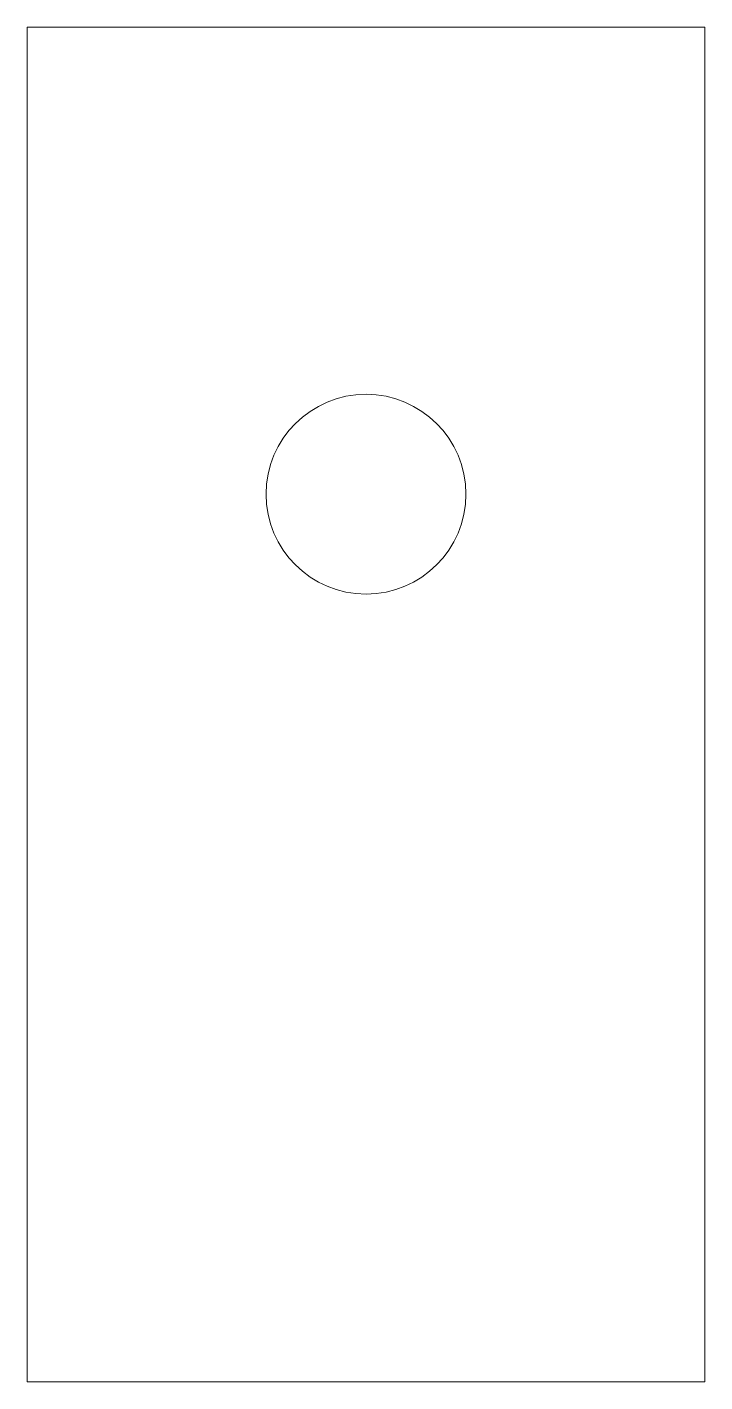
# Model space of a CAD drawing. Header units: millimetres. Extents: x -5.1 to 5.1, y -29.3 to -8.9.
import ezdxf

# ---------------------------------------------------------------- set-up
doc = ezdxf.new("R2010")
doc.units = ezdxf.units.MM
doc.layers.add('inner-clamp', color=7, linetype='CONTINUOUS', lineweight=0, true_color=0x000000)

msp = doc.modelspace()

# ---------------------------------------------------------------- linework, layer by layer
at = {"layer": 'inner-clamp'}
for p, q in [((-5.09, -8.936), (-5.09, -29.281)), ((-5.09, -8.936), (5.09, -8.936)), ((5.09, -8.936), (5.09, -29.281)), ((5.09, -29.281), (-5.09, -29.281))]:
    msp.add_line(p, q, dxfattribs=at)
msp.add_circle((0, -15.95), 1.5, dxfattribs=at)

doc.saveas('drawing.dxf')
